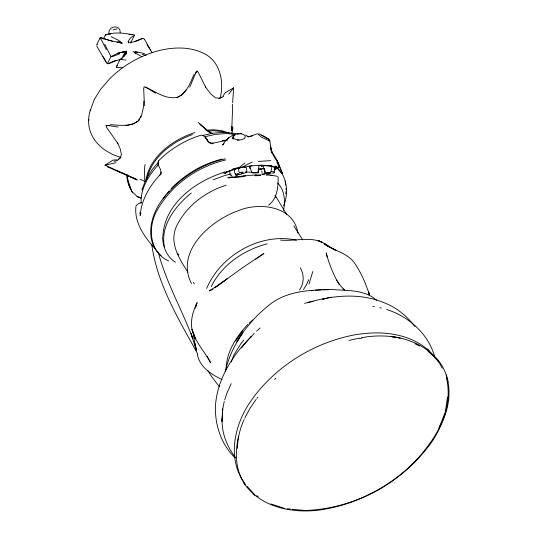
<?xml version="1.0" encoding="UTF-8"?>
<svg xmlns="http://www.w3.org/2000/svg" width="538" height="538" viewBox="0 0 538 538"><rect width="100%" height="100%" fill="white"/><g stroke="black" fill="none" stroke-linecap="round" stroke-linejoin="round"><path stroke-width="0.81" d="M278.133 177.015C278.361 186.693 277.131 199.134 268.603 205.092M222.073 418.994C221.636 432.929 226.915 446.715 235.536 457.535M237.487 448.336C237.561 438.423 239.988 428.598 244.097 419.6M135.112 53.8L135.199 52.206L137.513 52.334M232.618 107.183L231.723 130.862L231.663 126.86M222.51 412.377L221.952 421.415L222.719 409.095L224.238 401.395M143.861 101.164L143.397 107.62L141.662 114.937L138.212 120.842L132.617 124.197L125.852 125.583M259.054 165.153L257.984 172.516L255.214 173.041L252.806 172.846M232.281 106.732L232.503 104.285M232.651 102.657L233.633 87.842L225.852 92.408M233.142 137.997L233.297 136.464L234.985 135.085M238.166 174.776L237.588 175.287M220.203 97.869C224.454 80.882 219.78 59.852 202.1 52.61C187.311 46.012 170.546 47.257 155.327 51.614L154.493 51.883C137.614 57.089 122.119 66.349 109.638 78.857L100.579 89.301L94.291 99.483L90.249 110.781M271.603 165.912L272.06 166.161L270.681 172.839L265.752 172.954M121.097 157.446C99.295 151.333 83.02 133.458 90.411 109.698M145.764 180.728C149.665 156.383 172.705 139.732 194.857 132.543M146.773 179.127C151.817 157.224 172.079 141.75 192.449 134.601M238.421 436.896C234.736 452.882 235.368 471.066 245.315 484.731M285.739 193.788L286.088 191.414M283.452 210.425C285.584 201.178 284.595 190.102 277.675 183.054M445.329 411.886L447.535 397.01M88.77 120.761L88.952 119.564M145.112 164.433L144.507 168.367L144.715 180.291M160.916 174.245L161.286 171.952M108.891 33.013C108.528 27.189 116.766 24.593 119.786 29.543L120.25 32.562M123.74 56.517L126.356 51.157L117.856 53.215L110.976 56.577L107.466 63.612L108.051 63.814L113.915 61.09L120.983 59.375M257.984 172.516L259.02 168.239M230.587 175.738L231.192 175.327M231.885 133.242L232.961 128.374M195.926 306.162L196.276 304.595L195.348 308.126L197.137 302.605C193.034 310.877 190.25 320.292 192.019 329.559C195.24 342.121 204.702 351.583 210.62 362.841L207.076 356.163M225.261 371.516C231.596 343.822 249.585 319.572 272.167 302.753C289.511 290.486 311.832 289.915 332.289 289.545C347.097 290.782 364.851 289.424 376.499 300.278M312.793 271.508L309.007 283.956M224.743 399.828L226.74 393.56L231.172 383.648M262.114 168.683L263.58 168.703M97.082 45.824L96.887 46.349L106.598 63.007L108.535 63.719L116.067 60.639M141.857 190.055L145.468 180.539M140.943 213.371L140.109 215.556C141.386 199.578 149.947 185.24 160.882 173.895M283.714 205.745C288.731 193.27 287.366 177.244 277.211 167.701M231.273 361.987L233.949 354.939L241.179 343.231L243.835 340.11M445.034 412.666L438.134 430.205C411.778 477.717 358.772 508.955 304.629 510.488L292 509.23M144.386 39.368L142.987 38.245L137.56 40.686L131.716 42.361L128.542 42.172L128.508 43.006L128.212 41.365C129.362 38.702 132.113 36.302 134.574 35.239L130.472 42.973L130.364 42.489L131.03 42.354M206.666 288.429C220.667 255.113 260.641 232.201 296.404 240.19M211.252 286.606C221.932 264.656 244.05 249.861 267.245 243.795M117.856 53.215L126.356 51.157L126.659 52.805L126.168 53.988L123.067 57.284L120.162 59.193L116.336 66.853L116.712 67.29L122.22 67.788M189.732 87.203L196 72.26L197.029 71.023L198.226 72.287L205.798 87.405M232.241 128.447L232.846 127.002L232.14 128.414M244.75 418.087L250.083 408.174L256.155 399.344M441.416 423.13C452.653 401.873 452.451 372.726 433.742 355.625C414.946 337.326 386.587 332.995 361.597 337.716M159.82 175.327L160.855 173.068L160.754 169.995L158.253 165.105L158.367 161.03C170.304 148.918 185.341 139.92 201.615 135.018L204.023 136.114M308.704 279.767L306.203 285.207L303.472 289.572M194.178 74.237C190.082 82.852 186.901 93.444 177.231 97.378C164.958 99.658 154.783 90.861 144.157 86.719L143.68 88.481L144.426 105.63M441.093 423.857L439.116 427.643M126.114 52.421L125.031 52.078L121.837 58.581M195.792 73.054L197.029 71.023M103.303 39.139L105.549 34.667M274.884 165.973L276.344 166.834L275.53 168.354L274.212 169.073M146.228 179.093L151.918 169.88L158.38 162.294M163.041 198.63L165.933 194.864M262.174 165.415L261.515 166.484L262.483 165.442L262.638 165.865M238.179 340.016L239.033 338.637M236.498 342.484L242.672 332.571M139.544 119.261L138.669 120.66C130.714 127.176 119.712 125.146 110.25 124.715M140.418 117.856L141.292 116.457M299.41 290.022C304.219 283.607 304.34 274.602 300.265 267.789M223.001 96.067L225.456 92.422M235.785 340.964L242.84 330.648M233.31 134.856L228.778 137.741L225.556 140.828L222.55 145.058L223.949 143.424M268.63 140.418L269.054 139.819L268.489 139.1L264.582 136.457L260.103 134.285L258.758 133.841L258.233 134.332L261.401 137.177L268.489 140.445M228.697 94.15L233.633 87.842M262.188 168.461L263.371 168.475M226.175 171.871L225.099 173.545C230.298 169.302 237.655 168.744 243.822 166.43M256.976 398.261L257.958 397.037M186.471 89.476L182.194 94.614L176.894 97.667M247.843 324.387C236.283 336.734 226.047 352.249 226.175 369.734M250.634 337.548L254.245 333.291M158.589 164.561C148.851 175.018 140.364 188.535 141.117 203.317M166.962 193.653L169.026 191.239M171.084 188.818L172.12 187.607C185.872 174.003 203.082 163.633 221.959 159.107M240.318 336.566L241.912 334.69M241.407 347.992L251.421 336.311C232.322 355.322 216.733 379.687 215.361 407.293C215.173 425.901 221.548 445.054 235.314 457.972M125.576 54.056L126.659 52.805M273.903 173.041L274.696 172.153L274.595 169.174M275.779 167.432L276.344 166.834M275.954 168.724L277.07 167.614C264.878 163.276 250.742 165.758 238.233 168.246M228.778 137.741L225.556 140.828M244.945 162.859L239.84 167.076L232.147 169.268M191.286 192.987C175.523 205.946 159.914 225.449 164.453 247.184M249.067 323.291L252.732 319.982M256.606 331.166L260.15 327.972M255.745 259.141L263.896 253.479L242.295 267.89L214.736 287.776L227.123 278.879L216.236 286.593L209.228 290.85L212.853 289.41M118.32 159.248L120.667 157.452M270.681 172.839L265.456 172.496L264.958 172.846M223.149 172.96L224.709 171.777M224.09 173.498L226.659 171.683M107.291 166.78L137.069 179.638L105.038 165.179L113.061 160.068L116.988 159.826M116.457 66.369L117.688 65.528M105.038 165.179L115.952 162.738M274.373 167.728L276.431 166.538M252.167 162.086L243.579 166.397M119.429 42.435L122.126 43.101L116.954 42.146L119.429 42.435L120.095 42.065L121.238 42.61L118.071 40.054L111.063 36.692M250.029 168.67L249.249 166.303L251.865 165.664M246.081 172.436L246.545 171.817L245.55 172.025M119.887 59.731L120.559 59.395L126.053 60.095M133.054 51.426L134.561 52.522L135.199 52.206M218.825 98.42L221.669 97.096M258.361 169.564L260.95 168.771L258.448 169.813L261.36 169.504M223.6 96.564L219.834 98.306L215.617 97.855L211.131 94.311L205.328 86.867M118.501 41.89L119.913 41.265M235.671 173.848L235.281 174.016L236.222 174.251M274.313 169.49L278.482 167.56L278.866 166.107L278.61 163.276C274.575 158.421 271.495 152.799 270.385 146.518L271.858 152.59M141.353 202.523L138.172 203.841L136.02 205.859C133.733 222.322 144.803 237.534 155.462 249.094M134.836 41.48L142.409 38.386M258.153 172.402L251.925 172.765M227.675 171.736L240.802 167.358M274.118 169.806L278.159 167.822L278.287 165.126L277.03 162.402M113.027 29.893L117.123 28.911M119.739 53.82L111.944 56.752L110.976 56.577L104.762 44.271M213.028 179.847L224.884 175.442L231.192 173.989M226.121 185.206C206.202 191.521 188.038 204.823 177.984 223.378C167.923 240.836 178.253 257.191 187.849 272.094M222.954 172.678C194.877 181.763 164.473 204.09 162.967 235.933M236.949 133.922L234.729 134.668L233.115 136.06L232.887 137.708C235.819 140.667 241.071 140.64 244.447 138.427L245.301 136.975L244.77 135.374L242.456 134.137L238.778 133.538L236.949 133.922L239.04 134.177M250.695 136.349L252.739 135.663M242.793 173.081L241.515 173.377M273.627 167.681L274.219 167.513L274.494 168.145M349.021 340.446L359.196 338.167M117.856 143.464L106.618 127.378L106.04 125.744L109.301 125.583M211.441 143.485L226.498 140.405M241.441 173.915L242.154 173.754M414.865 326.559C406.95 315.967 396.365 307.339 383.95 302.672C359.512 292.45 332.161 295.483 307.373 302.659L313.271 301.334M202.221 135.603L212.954 133.182L223.949 132.355M204.057 136.914L215.2 134.399L226.632 133.538L234.662 134.413M225.106 158.844C200.392 164.5 178.004 179.309 162.577 199.376C150.391 215.012 144.056 241.085 161.111 255.711M225.691 159.968C197.164 166.679 170.95 185.153 156.733 211.017C147.479 227.567 149.497 252.604 168.71 260.937M226.027 171.985L229.101 171.286M311.489 290.776L313.042 290.426M331.327 297.205L322.592 299.168L324.232 299.047M304.548 303.324L309.31 302.255M359.525 338.678L361.94 338.133M271.038 166.578L271.845 166.397M243.364 173.317L245.489 172.866M106.04 125.744L107.593 125.428L117.997 127.008M238.966 167.883L239.847 167.708M273.882 172.92L271.865 173.196M268.334 174.426L269.155 174.265M113.881 161.292L116.921 160.714L120.028 158.327L121.433 154.5L120.27 148.952L117.398 142.543M234.884 176.134L236.754 175.798M230.378 170.432L231.421 170.25M108.037 34.224C116.026 32.065 124.204 33.06 132.173 34.674M243.761 176.585L234.238 177.479M238.986 174.668L241.011 174.406M240.963 176.383L245.55 175.832M97.506 44.755L96.618 44.856L100.122 37.929L101.198 37.747L110.694 40.733L122.126 43.101M258.395 161.407L270.762 160.64M261.69 174.487L263.21 174.346M237.224 174.608L239.141 174.453M245.859 171.999L252.423 172.261M273.876 171.676L271.118 171.582M205.973 130.283L213.384 129.725L221.656 130.62L228.885 132.973M208.085 131.151L213.835 130.721L222.08 131.615L224.965 132.55M241.239 173.276L243.075 173.142M315.517 290.244L321.3 289.821M322.955 289.7L328.678 289.713M222.234 140.458L227.648 140.088M256.384 175.011L249.921 175.314L228.374 177.843L233.613 177.251L227.756 177.298M122.785 52.173L125.031 52.078M233.183 169.262L234.494 169.201M243.035 172.012L239.39 172.658L240.264 172.906M237.581 173.418L238.966 173.364M255.153 175.758L260.822 175.536M247.843 136.632L250.681 136.531L247.608 136.679L250.937 136.08L257.406 133.747M254.999 175.106L260.587 174.904M110.781 34.102L107.654 34.19L105.428 34.869L106.08 34.977M237.715 174.097L234.931 174.104M280.54 240.056C295.927 241.757 314.885 234.534 327.871 246.088L324.078 243.384L336.062 250.621L324.32 243.996C334.333 251.017 347.925 252.914 355.053 263.755C361.462 273.472 366.129 284.286 369.599 295.362M237.366 140.055L238.899 140.041M260.062 169.06L262.248 169.046M266.088 175.092L270.755 175.099L277.561 176.356M243.761 166.807L245.14 166.807M259.511 165.617L271.825 165.919L267.117 165.63M129.033 34.371L134.204 34.795L134.574 35.239M236.101 175.072L237.144 175.119M266.297 174.036L268.227 174.137M270.473 175.422L272.114 175.516M213.29 143.175L210.802 143.034L208.172 141.474L205.314 137.277L208.952 142.583L212.597 143.861M240.304 133.464L241.649 133.552M244.111 167.244L245.449 167.331M268.247 173.471L269.989 173.606M269.101 173.229C267.42 172.483 259.161 174.473 264.972 174.756M225.503 132.409L235.852 133.525M287.178 508.706L290.392 509.056M256.498 172.725L258.126 172.906M372.834 306.452L374.367 306.673M231.629 127.109L232.665 127.331M134.836 51.406L144.52 53.625M379.788 307.702L381.361 308.092M142.24 54.224L146.235 55.327M231.165 175.906L232.322 176.242M112.462 41.305L100.942 37.835L100.122 37.929L100.182 38.81M386.627 309.484C408.833 316.452 428.773 334.199 434.778 357.124M247.043 136.444L248.603 136.941L245.711 135.025M414.993 343.742L419.398 346.021M270.87 503.931L284.77 508.45M140.862 197.897L137.129 196.404L131.77 191.441M136.955 196.565L140.835 198.125M222.16 379.66C211.36 374.515 199.517 367.01 197.332 354.307M137.19 180.122L116.86 170.707M140.055 179.114L145.132 181.508M141.978 56.739L134.561 52.522M261.65 135.361L267.03 138.421M139.396 212.826L140.674 213.559M208.199 131.615L211.535 133.525M200.116 124.399L207.117 130.438L212.369 133.505M429.727 351.496C411.368 334.011 383.843 330.641 359.619 334.138L357.723 334.293C316.936 341.233 279.04 363.742 253.943 396.701L252.786 398.382C234.676 422.182 225.765 459.069 245.57 484.503M427.939 351.327C433.689 355.853 439.371 361.57 442.216 368.362M256.754 495.646L258.179 496.534M243.714 482.922C260.789 508.054 294.01 513.998 322.222 509.654L323.694 509.372C364.899 502.358 403.177 479.62 428.53 446.325L429.573 445.087C443.083 426.452 451.564 402.922 446.876 379.815L446.365 378.322M175.469 262.221C166.753 257.009 162.711 246.518 162.584 236.693M145.939 87.122L155.489 93.229M342.982 288.967L344.697 290.19M198.159 122.449L207.117 130.438M267.736 138.414L269.182 139.624M207.648 131.137L199.968 123.948M249.249 166.303L249.908 166.914M116.336 66.853L116.712 67.29M344.454 290.09L340.46 285.638L336.465 280.11M277.144 168.186L282.127 173.787M427.475 348.96L439.216 362.161M247.231 486.379L253.902 493.871M177.204 253.183L178.764 254.951M253.203 493.581L254.763 495.35M232.181 137.963L233.169 139.174M219.504 386.883L211.878 376.923L207.897 370.695M205.193 136.881L208.172 141.474M147.089 44.802L152.119 52.596M293.768 225.805L302.712 239.847M275.167 195.348L286.687 214.541M270.836 149.853L276.566 159.47L282.255 172.933L276.566 159.47M102.96 56.551L106.49 62.616M144.386 39.153L150.701 50.269M197.654 353.829C178.697 319.404 157.331 284.434 151.797 244.817M132.644 192.779C129.086 187.385 127.022 181.03 126.652 174.581M338.987 284.333C333.358 274.461 328.967 263.889 326.236 252.853L327.299 257.52M193.411 282.349L194.191 283.822M100.747 38.602L106.369 49.718M191.494 283.62C174.971 251.771 210.331 220.6 237.715 210.95C258.839 201.73 293.647 205.711 297.918 232.967M275.046 195.361L275.954 197.513M128.905 184.991L130.452 188.764M251.878 172.691L249.578 166.121M127.392 178.791L131.366 190.028M264.878 172.604L262.887 165.2M269.948 141.238L269.625 140.257L272.04 153.35M264.279 168.307L265.456 172.496M158.266 252.248C166.094 282.423 181.999 309.545 192.765 338.624L191.111 333.634L196.33 350.339L195.294 343.97M446.258 374.872L448.053 381.913M369.505 295.49L368.523 291.623L369.485 295.537M194.386 341.569L196.33 350.339L194.386 341.569L193.364 332.228M128.212 41.365L128.34 42.018M127.93 181.05L127.291 174.816M261.824 170.956L262.134 173.384M238.536 168.609L238.885 171.743M246.465 167.607L246.834 171.057M234.407 169.773L234.77 173.108M285.201 181.084L285.617 185.059M285.954 188.233L286.122 189.827M194.151 336.042L194.379 338.402M229.733 171.104L230.035 174.467M274.696 379.33A97.977 61.453 -30.2 0 1 275.886 378.194M158.266 163.599L158.253 165.105L158.367 161.03L158.266 163.599M222.719 409.095L222.618 410.736L222.719 409.095M400.043 337.951L390.366 336.438L400.043 337.951M319.397 241.085L318.24 240.641L322.457 242.537L319.397 241.085M195.469 338.859L192.019 329.559L195.469 338.859"/></g></svg>
